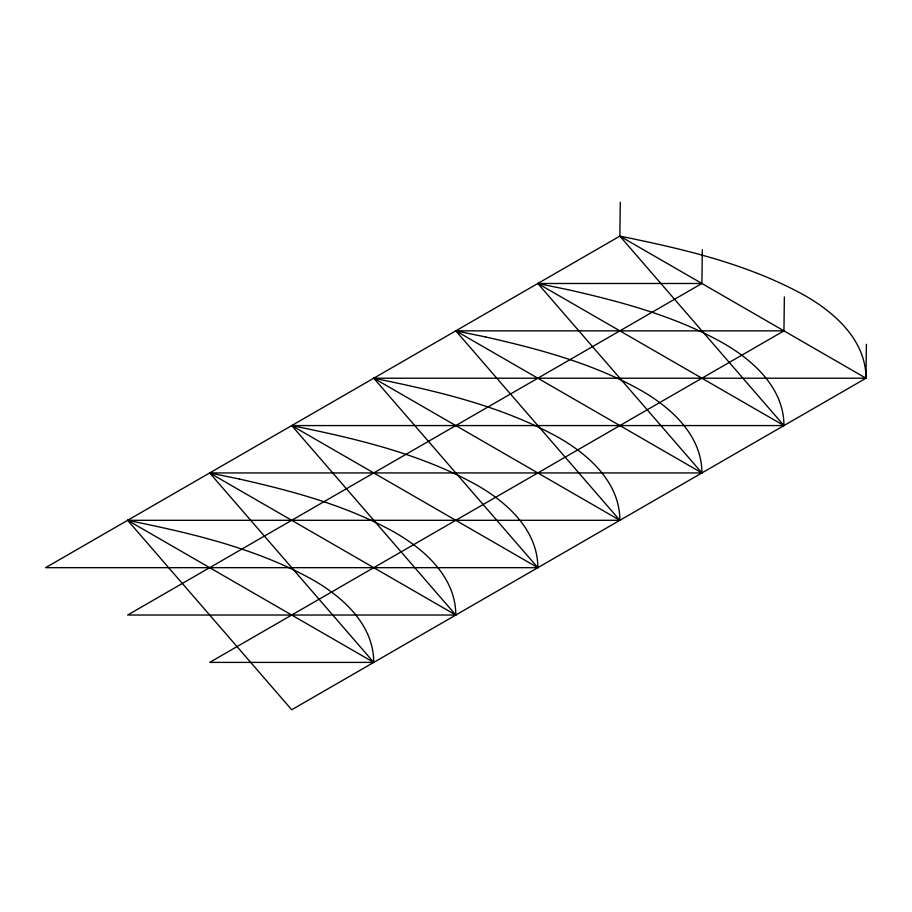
<?xml version="1.0" encoding="UTF-8"?>
<svg xmlns="http://www.w3.org/2000/svg" width="912" height="912" viewBox="0 0 912 912"><rect width="100%" height="100%" fill="white"/><g stroke="black" fill="none" stroke-linecap="round" stroke-linejoin="round"><path stroke-width="1.37" d="M702.32 249.603L701.909 283.484L127.634 615.03L455.795 615.03L291.715 425.573L783.944 425.573L619.864 236.117L620.285 202.236M866.4 344.326L865.99 378.218L291.715 709.764L127.634 520.307C190.95 533.167 255.235 547.975 312.223 579.508C342.638 596.756 373.76 624.652 373.749 662.397L209.68 662.397L783.944 330.851L784.366 296.97M619.864 236.117L45.6 567.674L537.829 567.674C537.841 529.918 506.719 502.022 476.303 484.785C419.315 453.241 355.019 438.444 291.715 425.573L537.829 567.674L373.749 378.218L865.99 378.218C865.99 340.461 834.868 312.565 804.452 295.328C747.464 263.785 683.179 248.976 619.864 236.117L865.99 378.218M701.909 283.484L537.829 283.484L701.909 472.94L209.68 472.94L373.749 662.397L127.634 520.307L619.864 520.307C619.875 482.551 588.753 454.666 558.338 437.418C501.349 405.874 437.065 391.077 373.749 378.218L619.864 520.307L455.795 330.851L783.944 330.851M567.629 289.594L537.829 283.484L783.944 425.573C783.955 387.828 752.833 359.932 722.418 342.684C674.47 315.905 620.844 301.667 567.629 289.594M485.594 336.95L455.795 330.851L701.909 472.94C701.921 435.195 670.799 407.299 640.384 390.051C592.435 363.272 538.798 349.022 485.594 336.95M239.48 479.051L209.68 472.94L455.795 615.03C455.806 577.285 424.673 549.389 394.269 532.152C346.321 505.373 292.684 491.123 239.48 479.051"/></g></svg>
